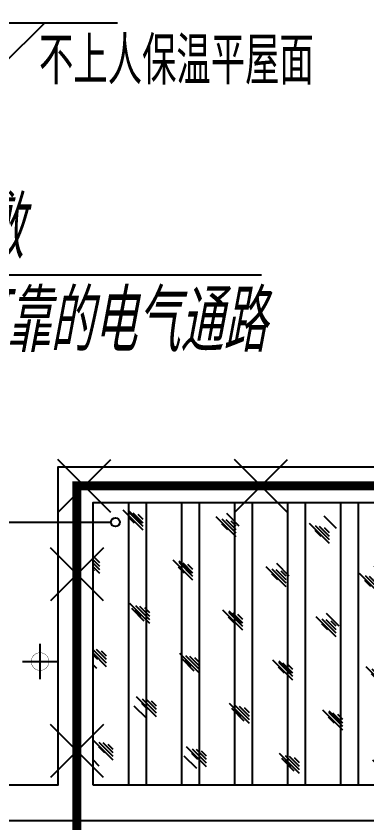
# Model space of a CAD drawing. Extents: x 3753737 to 4713801, y -857380 to 24339.
# Drawn here: x 4140378 to 4142363, y -718566 to -714002 of the extents above; entities that cross this region are included whole.
import ezdxf

# ---------------------------------------------------------------- set-up
doc = ezdxf.new("R2010")
doc.units = 0
doc.header["$LTSCALE"] = 1000
doc.header["$MEASUREMENT"] = 0
doc.linetypes.add('DASH', pattern=[0.35, 0.25, -0.1])
doc.layers.get('0').update_dxf_attribs({"linetype": 'CONTINUOUS'})
for name, color, linetype in [('!!电气', 1, 'CONTINUOUS'), ('DIM-照明', 7, 'CONTINUOUS'), ('DIM_ELEV', 3, 'CONTINUOUS'), ('LWIRE', 4, 'CONTINUOUS'), ('ROOF', 183, 'CONTINUOUS'), ('VPIPE-凝结', 150, 'CONTINUOUS'), ('WIRE-避雷', 4, 'CONTINUOUS'), ('保温', 6, 'CONTINUOUS'), ('机电标识类', 1, 'CONTINUOUS')]:
    doc.layers.add(name, color=color, linetype=linetype)
doc.layers.add('PUB_TEXT', color=7, linetype='CONTINUOUS', lineweight=20)
doc.layers.add('空调', color=76, linetype='CONTINUOUS', lineweight=13)
doc.styles.add('HZTXT', font='gbeitc.shx', dxfattribs={"width": 0.8, "height": 400, "bigfont": 'hztxt.shx'})
doc.styles.get("Standard").update_dxf_attribs({"font": 'gbenor.shx', "bigfont": 'gbcbig.shx'})

# ---------------------------------------------------------------- blocks, each defined once
blk = doc.blocks.new('GGDGDGDG')
at = {"layer": '机电标识类', "color": 250, "linetype": 'DASH', "ltscale": 400}
for p, q in [((704092.5, 766289.8), (704092.5, 766489.8)), ((704192.5, 766389.8), (703992.5, 766389.8))]:
    blk.add_line(p, q, dxfattribs=at)
at = {"layer": '空调', "color": 1, "linetype": 'DASH', "const_width": 2}
blk.add_lwpolyline([(704042.5, 766389.8, 0.999999), (704142.5, 766389.8, 0.999999), (704042.5, 766389.8)], format="xyb", dxfattribs=at)
blk = doc.blocks.new('GDGDFDS')
at = {"layer": '保温', "linetype": 'Continuous', "ltscale": 10}
h = blk.add_hatch(dxfattribs=at)
h.set_pattern_fill('玻璃1', color=132, scale=50, style=0)
h.set_pattern_definition([(45, (100, 20), (-244.9418, 244.9418), [112, -288]), (45, (148, 40), (-244.9418, 244.9418), [48, -352]), (45, (100, 40), (-244.9418, 244.9418), [80, -320]), (45, (124, 20), (268.70058, -268.70058), [100, -300]), (45, (100, 0), (-244.9418, 244.9418), [160, -240]), (45, (100, 60), (-244.9418, 244.9418), [40, -360])])
h.paths.add_polyline_path([(429816.6, 209506.9), (429816.6, 211106.9), (424216.6, 211107), (424216.6, 209507)])
at = {"layer": '保温', "color": 252, "linetype": 'Continuous', "ltscale": 10, "true_color": 0x939598}
for p, q in [((428316.6, 211106.9), (428316.6, 209506.9)), ((428416.6, 211106.9), (428416.6, 209506.9)), ((428616.6, 211107), (428616.6, 209507)), ((428716.6, 211107), (428716.6, 209507)), ((428916.6, 211106.9), (428916.6, 209506.9)), ((429016.6, 211106.9), (429016.6, 209506.9)), ((429216.6, 211106.9), (429216.6, 209506.9)), ((429316.6, 211106.9), (429316.6, 209506.9)), ((429516.6, 211106.9), (429516.6, 209506.9)), ((429616.6, 211106.9), (429616.6, 209506.9))]:
    blk.add_line(p, q, dxfattribs=at)
blk = doc.blocks.new('A$C1F33016B')
at = {"layer": 'DIM_ELEV'}
for p, q in [((15045.9, 4414), (15938.1, 4414)), ((15285.9, 4174), (15525.9, 4414))]:
    blk.add_line(p, q, dxfattribs=at)
at = {"layer": 'ROOF', "color": 252, "ltscale": 0.8}
for points in [[(10400, 11000), (10400, 12450), (14600, 12450), (14600, 11000), (13800, 11000), (13800, 8400.3), (15799.8, 8400.3), (15799.8, 9000), (20200, 9000), (20200, 6200), (22050, 6200), (22050, 1900.1), (15600, 1899.9), (15600, 100), (9400, 100), (9400, 1899.9), (3600, 1900.1), (3600, 6200), (4800, 6200), (4800, 9000), (6400, 9000), (6400, 6200), (11150, 6200)], [(4600, 7300), (4600, 6400), (2550, 6400), (2550, -100), (22450, -100), (22450, 1900), (22750, 1900)]]:
    blk.add_lwpolyline(points, dxfattribs=at)
blk.add_lwpolyline([(15799.9, 100), (15799.9, 1699.9), (21400, 1700), (21400, 100)], close=True, dxfattribs=at)
at = {"layer": 'VPIPE-凝结', "color": 252}
blk.add_lwpolyline([(15313.6, 1588.3), (15901.4, 1588.3)], dxfattribs=at)
blk.add_circle((15926.4, 1588.3), 25, dxfattribs=at)
at = {"xscale": -1}
for name, p in [('GDGDFDS', (445616.6, -209407)), ('GGDGDGDG', (719592.5, -765589.8))]:
    blk.add_blockref(name, p, dxfattribs=at)
at = {"layer": 'PUB_TEXT', "color": 252}
blk.add_text('不上人保温平屋面', height=270.07, dxfattribs=at).set_placement((15493.9, 4064.7))
blk = doc.blocks.new('$TelecSys$00000009')
for p, q in [((-0.5, 0.5), (0.5, -0.5)), ((0.5, 0.5), (-0.5, -0.5))]:
    blk.add_line(p, q)

msp = doc.modelspace()

# ---------------------------------------------------------------- block references
at = {"layer": '!!电气'}
msp.add_blockref('A$C1F33016B', (4125013.4, -718453.4), dxfattribs=at)

# ---------------------------------------------------------------- next in the draw order: linework, layer by layer
at = {"layer": 'DIM-照明'}
msp.add_line((4136031.8, -715465.1), (4141766.2, -715465.1), dxfattribs=at)
at = {"layer": 'WIRE-避雷', "const_width": 50}
msp.add_lwpolyline([(4147263.5, -716553.4), (4147263.5, -716659.6), (4140721.7, -716659.6), (4140721.7, -719453.4)], dxfattribs=at)

# ---------------------------------------------------------------- next in the draw order: block references
at = {"layer": 'LWIRE', "xscale": 300, "yscale": 300, "zscale": 300}
for p, rotation in [((4140763.5, -716659.6), 180), ((4141763.5, -716659.6), 180), ((4140721.7, -717159.6), 269.9999997347081), ((4140721.7, -718159.6), 269.9999997347081)]:
    msp.add_blockref('$TelecSys$00000009', p, dxfattribs=dict(at, rotation=rotation))

# ---------------------------------------------------------------- next in the draw order: texts
at = {"layer": 'DIM-照明', "style": 'HZTXT', "width": 0.7}
for s, p in [('40x4热镀锌扁钢贴屋面明敷', (4137369.3, -715374.4)), ('不同高度的接闪带沿结构柱连接成可靠的电气通路', (4136402.5, -715901.4))]:
    msp.add_text(s, height=350, rotation=0.0001, dxfattribs=at).set_placement(p)

doc.saveas('drawing.dxf')
